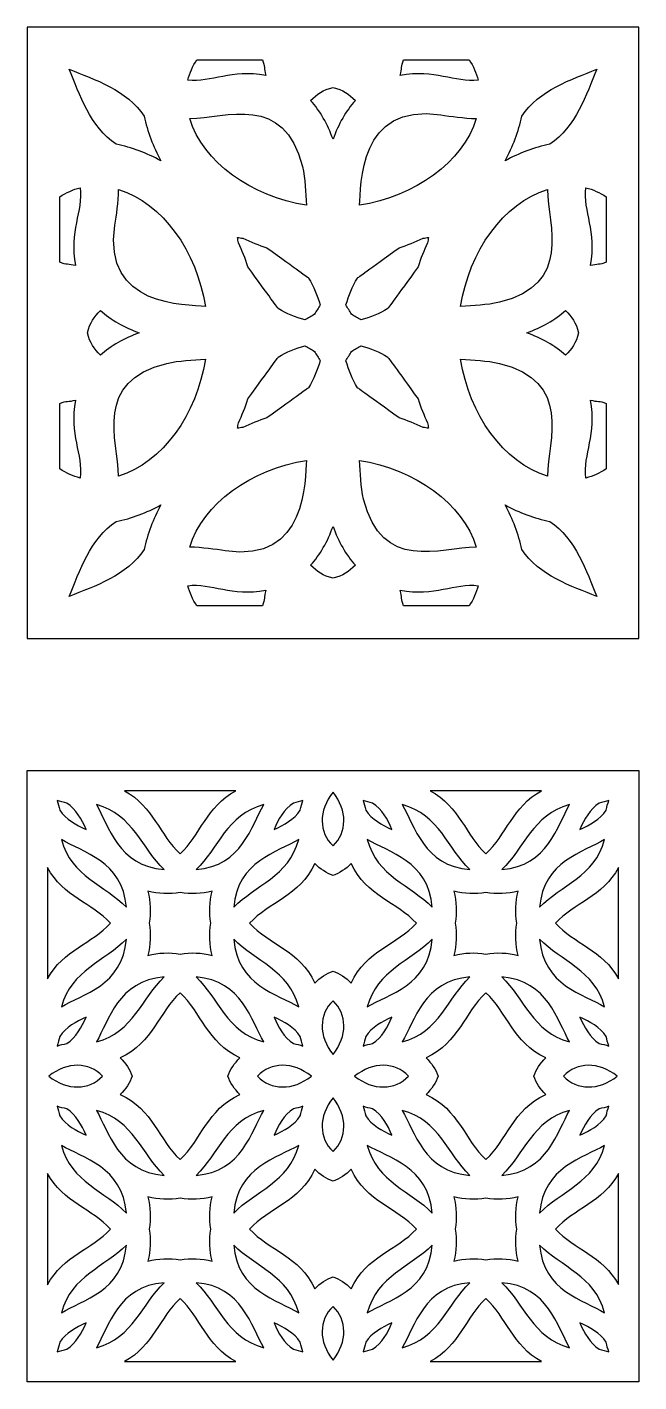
# Model space of a CAD drawing. Header units: millimetres. Extents: x -515 to 516, y -332 to 332.
# Drawn here: x -515 to -215, y -332 to 332 of the extents above; entities that cross this region are included whole.
import ezdxf

# ---------------------------------------------------------------- set-up
doc = ezdxf.new("R2010")
doc.units = ezdxf.units.MM
doc.header["$MEASUREMENT"] = 0
doc.layers.add('layer 1', color=7, linetype='Continuous')

msp = doc.modelspace()

# ---------------------------------------------------------------- linework, layer by layer
at = {"layer": 'layer 1'}
for points, knots in [([(-215.4065, 32.3515), (-231.217, 32.3515), (-503.591, 32.3515), (-515.4062, 32.3515), (-515.4062, 32.3515), (-515.4062, 45.4762), (-515.4062, 319.1738), (-515.4062, 332.3513), (-515.4062, 332.3513), (-515.4062, 332.3513), (-215.4065, 332.3513), (-215.4065, 332.3513), (-215.4065, 332.3513), (-215.4065, 329.8552), (-215.4065, 35.0802), (-215.4065, 32.3515)], [0, 0, 0, 0, 0.2, 0.2, 0.2, 0.2, 0.4, 0.4, 0.4, 0.4, 0.6, 0.6, 0.6, 0.6, 1, 1, 1, 1]), ([(-398.3865, 308.6513), (-399.3664, 312.1447), (-398.5974, 312.9833), (-400.0264, 316.3516), (-400.0264, 316.3516), (-400.0264, 316.3516), (-432.1459, 316.3516), (-432.1459, 316.3516), (-432.1459, 316.3516), (-434.1864, 313.2117), (-435.7462, 309.7309), (-436.6262, 306.3914), (-436.6262, 306.3914), (-424.7464, 304.9315), (-415.4061, 311.8115), (-398.3865, 308.6513)], [0, 0, 0, 0, 0.2, 0.2, 0.2, 0.2, 0.4, 0.4, 0.4, 0.4, 0.6, 0.6, 0.6, 0.6, 1, 1, 1, 1]), ([(-332.4262, 308.6513), (-315.4263, 311.8115), (-306.0263, 304.9315), (-294.1865, 306.3914), (-294.1865, 306.3914), (-295.0665, 309.7309), (-296.6263, 313.2117), (-298.6661, 316.3516), (-298.6661, 316.3516), (-298.6661, 316.3516), (-330.7863, 316.3516), (-330.7863, 316.3516), (-330.7863, 316.3516), (-332.2153, 312.9833), (-331.4463, 312.1433), (-332.4262, 308.6513)], [0, 0, 0, 0, 0.2, 0.2, 0.2, 0.2, 0.4, 0.4, 0.4, 0.4, 0.6, 0.6, 0.6, 0.6, 1, 1, 1, 1]), ([(-449.8263, 266.7712), (-453.6262, 273.711), (-456.4463, 281.1113), (-457.9463, 288.6514), (-457.9463, 288.6514), (-466.3261, 301.3916), (-482.5462, 306.7513), (-494.7264, 311.6717), (-494.7264, 311.6717), (-489.8063, 299.4909), (-484.4463, 283.2713), (-471.7063, 274.8912), (-471.7063, 274.8912), (-464.1462, 273.3912), (-456.7662, 270.5718), (-449.8263, 266.7712)], [0, 0, 0, 0, 0.2, 0.2, 0.2, 0.2, 0.4, 0.4, 0.4, 0.4, 0.6, 0.6, 0.6, 0.6, 1, 1, 1, 1]), ([(-259.1064, 274.8912), (-246.3668, 283.2713), (-241.0065, 299.4909), (-236.0868, 311.6717), (-236.0868, 311.6717), (-248.2668, 306.7513), (-264.4864, 301.3916), (-272.8665, 288.6514), (-272.8665, 288.6514), (-274.3665, 281.1113), (-277.1866, 273.711), (-280.9866, 266.7712), (-280.9866, 266.7712), (-274.0467, 270.5718), (-266.6662, 273.3912), (-259.1064, 274.8912)], [0, 0, 0, 0, 0.2, 0.2, 0.2, 0.2, 0.4, 0.4, 0.4, 0.4, 0.6, 0.6, 0.6, 0.6, 1, 1, 1, 1]), ([(-378.3262, 244.9515), (-379.0059, 251.2313), (-378.8864, 257.7711), (-380.3864, 263.9314), (-380.3864, 263.9314), (-389.1861, 299.9717), (-418.0462, 287.8318), (-435.6864, 287.512), (-435.6864, 287.512), (-429.1262, 266.0317), (-405.4459, 249.0916), (-378.3262, 244.9515)], [0, 0, 0, 0, 0.25, 0.25, 0.25, 0.25, 0.5, 0.5, 0.5, 0.5, 1, 1, 1, 1]), ([(-354.4462, 296.3911), (-357.5861, 299.3714), (-360.4062, 301.5912), (-365.406, 302.751), (-365.406, 302.751), (-370.4262, 301.5912), (-373.2266, 299.3714), (-376.3665, 296.3911), (-376.3665, 296.3911), (-371.8264, 291.3316), (-368.0061, 284.6715), (-365.406, 277.3514), (-365.406, 277.3514), (-362.7863, 284.6715), (-358.9863, 291.3316), (-354.4462, 296.3911)], [0, 0, 0, 0, 0.2, 0.2, 0.2, 0.2, 0.4, 0.4, 0.4, 0.4, 0.6, 0.6, 0.6, 0.6, 1, 1, 1, 1]), ([(-295.1263, 287.512), (-301.3864, 287.6111), (-307.6662, 288.5312), (-312.6062, 289.2917), (-312.6062, 289.2917), (-353.0861, 295.5118), (-351.4659, 254.2116), (-352.4865, 244.9515), (-352.4865, 244.9515), (-325.3669, 249.0916), (-301.6858, 266.0317), (-295.1263, 287.512)], [0, 0, 0, 0, 0.25, 0.25, 0.25, 0.25, 0.5, 0.5, 0.5, 0.5, 1, 1, 1, 1]), ([(-491.7063, 215.3316), (-494.8661, 232.3118), (-487.9861, 241.7314), (-489.4462, 253.5713), (-489.4462, 253.5713), (-492.7662, 252.6912), (-496.2461, 251.1315), (-499.4062, 249.0916), (-499.4062, 249.0916), (-499.4062, 249.0916), (-499.4062, 216.9714), (-499.4062, 216.9714), (-499.4062, 216.9714), (-496.0177, 215.534), (-495.1184, 216.3065), (-491.7063, 215.3316)], [0, 0, 0, 0, 0.2, 0.2, 0.2, 0.2, 0.4, 0.4, 0.4, 0.4, 0.6, 0.6, 0.6, 0.6, 1, 1, 1, 1]), ([(-428.0064, 195.2712), (-432.1459, 222.3916), (-449.0861, 246.0712), (-470.5463, 252.6315), (-470.5463, 252.6315), (-470.6662, 246.3714), (-471.5863, 240.0916), (-472.3463, 235.1515), (-472.3463, 235.1515), (-478.5462, 194.6716), (-437.2666, 196.2918), (-428.0064, 195.2712)], [0, 0, 0, 0, 0.25, 0.25, 0.25, 0.25, 0.5, 0.5, 0.5, 0.5, 1, 1, 1, 1]), ([(-283.8263, 197.3314), (-247.7867, 206.1312), (-259.9267, 234.9912), (-260.2662, 252.6315), (-260.2662, 252.6315), (-281.7267, 246.0712), (-298.6661, 222.3916), (-302.8063, 195.2712), (-302.8063, 195.2712), (-296.5265, 195.9516), (-289.9866, 195.8314), (-283.8263, 197.3314)], [0, 0, 0, 0, 0.25, 0.25, 0.25, 0.25, 0.5, 0.5, 0.5, 0.5, 1, 1, 1, 1]), ([(-231.4061, 216.9714), (-231.4061, 216.9714), (-231.4061, 249.0916), (-231.4061, 249.0916), (-231.4061, 249.0916), (-234.5664, 251.1315), (-238.0261, 252.6912), (-241.3663, 253.5713), (-241.3663, 253.5713), (-242.8263, 241.6914), (-235.9462, 232.3511), (-239.1065, 215.3316), (-239.1065, 215.3316), (-235.6967, 216.3058), (-234.7934, 215.5347), (-231.4061, 216.9714)], [0, 0, 0, 0, 0.2, 0.2, 0.2, 0.2, 0.4, 0.4, 0.4, 0.4, 0.6, 0.6, 0.6, 0.6, 1, 1, 1, 1]), ([(-374.5066, 191.4713), (-373.526, 192.9713), (-372.6059, 194.4917), (-371.7659, 196.0318), (-371.7659, 196.0318), (-373.0466, 200.6914), (-374.7863, 205.0916), (-377.3463, 209.2514), (-377.3463, 209.2514), (-377.3463, 209.2514), (-383.3063, 213.6516), (-397.8467, 224.0715), (-397.8467, 224.0715), (-401.8463, 225.3916), (-405.7664, 226.9514), (-409.5663, 228.7712), (-409.5663, 228.7712), (-410.426, 228.8914), (-411.306, 229.0116), (-412.1861, 229.1515), (-412.1861, 229.1515), (-412.0666, 228.251), (-411.9464, 227.3717), (-411.8262, 226.5113), (-411.8262, 226.5113), (-409.9859, 222.7114), (-408.4459, 218.7913), (-407.1265, 214.7917), (-407.1265, 214.7917), (-396.7263, 200.2914), (-392.3064, 194.3117), (-392.3064, 194.3117), (-392.3064, 194.3117), (-388.1465, 191.7314), (-383.7463, 189.9917), (-379.0664, 188.7117), (-379.0664, 188.7117), (-377.5467, 189.5713), (-376.0066, 190.4711), (-374.5066, 191.4713)], [0, 0, 0, 0, 0.09090909, 0.09090909, 0.09090909, 0.09090909, 0.18181818, 0.18181818, 0.18181818, 0.18181818, 0.27272727, 0.27272727, 0.27272727, 0.27272727, 0.36363636, 0.36363636, 0.36363636, 0.36363636, 0.45454545, 0.45454545, 0.45454545, 0.45454545, 0.54545455, 0.54545455, 0.54545455, 0.54545455, 0.63636364, 0.63636364, 0.63636364, 0.63636364, 0.72727273, 0.72727273, 0.72727273, 0.72727273, 0.81818182, 0.81818182, 0.81818182, 0.81818182, 1, 1, 1, 1]), ([(-318.626, 229.1515), (-319.506, 229.0313), (-320.386, 228.8914), (-321.2464, 228.7712), (-321.2464, 228.7712), (-325.0463, 226.9514), (-328.9665, 225.3916), (-332.966, 224.0715), (-332.966, 224.0715), (-347.486, 213.6516), (-353.4467, 209.2514), (-353.4467, 209.2514), (-353.4467, 209.2514), (-356.0264, 205.0916), (-357.7464, 200.6914), (-359.0461, 196.0318), (-359.0461, 196.0318), (-358.1864, 194.4917), (-357.286, 192.9713), (-356.2865, 191.4713), (-356.2865, 191.4713), (-354.7864, 190.4711), (-353.2661, 189.5713), (-351.7464, 188.7117), (-351.7464, 188.7117), (-347.0664, 190.0121), (-342.6662, 191.7314), (-338.5064, 194.3117), (-338.5064, 194.3117), (-338.5064, 194.3117), (-334.1265, 200.2317), (-323.6862, 214.7917), (-323.6862, 214.7917), (-322.3661, 218.7913), (-320.8261, 222.7114), (-318.9866, 226.5113), (-318.9866, 226.5113), (-318.8664, 227.3914), (-318.7462, 228.251), (-318.626, 229.1515)], [0, 0, 0, 0, 0.09090909, 0.09090909, 0.09090909, 0.09090909, 0.18181818, 0.18181818, 0.18181818, 0.18181818, 0.27272727, 0.27272727, 0.27272727, 0.27272727, 0.36363636, 0.36363636, 0.36363636, 0.36363636, 0.45454545, 0.45454545, 0.45454545, 0.45454545, 0.54545455, 0.54545455, 0.54545455, 0.54545455, 0.63636364, 0.63636364, 0.63636364, 0.63636364, 0.72727273, 0.72727273, 0.72727273, 0.72727273, 0.81818182, 0.81818182, 0.81818182, 0.81818182, 1, 1, 1, 1]), ([(-460.3865, 182.351), (-467.7263, 184.9715), (-474.3864, 188.7714), (-479.4463, 193.3115), (-479.4463, 193.3115), (-482.4462, 190.1716), (-484.6461, 187.3515), (-485.8062, 182.351), (-485.8062, 182.351), (-484.6461, 177.3519), (-482.4462, 174.5312), (-479.4463, 171.3913), (-479.4463, 171.3913), (-474.3864, 175.9314), (-467.7263, 179.7517), (-460.3865, 182.351)], [0, 0, 0, 0, 0.2, 0.2, 0.2, 0.2, 0.4, 0.4, 0.4, 0.4, 0.6, 0.6, 0.6, 0.6, 1, 1, 1, 1]), ([(-251.3666, 171.3913), (-248.3863, 174.5312), (-246.1665, 177.3316), (-245.0067, 182.351), (-245.0067, 182.351), (-246.1665, 187.3712), (-248.406, 190.1913), (-251.3666, 193.3115), (-251.3666, 193.3115), (-256.4262, 188.7714), (-263.0863, 184.9715), (-270.4064, 182.351), (-270.4064, 182.351), (-263.0863, 179.7517), (-256.4262, 175.9314), (-251.3666, 171.3913)], [0, 0, 0, 0, 0.2, 0.2, 0.2, 0.2, 0.4, 0.4, 0.4, 0.4, 0.6, 0.6, 0.6, 0.6, 1, 1, 1, 1]), ([(-371.7659, 168.6914), (-372.6059, 170.2118), (-373.526, 171.7512), (-374.5066, 173.2512), (-374.5066, 173.2512), (-376.0066, 174.2317), (-377.5467, 175.1518), (-379.0664, 175.9918), (-379.0664, 175.9918), (-383.7463, 174.7118), (-388.1465, 172.9714), (-392.3064, 170.4114), (-392.3064, 170.4114), (-392.3064, 170.4114), (-396.7059, 164.4311), (-407.1265, 149.9118), (-407.1265, 149.9118), (-408.4459, 145.9115), (-409.9859, 141.9914), (-411.8262, 138.1914), (-411.8262, 138.1914), (-411.9464, 137.3311), (-412.0666, 136.4517), (-412.1861, 135.5717), (-412.1861, 135.5717), (-411.306, 135.6919), (-410.426, 135.8114), (-409.5663, 135.9316), (-409.5663, 135.9316), (-405.7664, 137.7718), (-401.8463, 139.3119), (-397.8467, 140.6319), (-397.8467, 140.6319), (-383.2466, 151.1116), (-377.3463, 155.4514), (-377.3463, 155.4514), (-377.3463, 155.4514), (-374.7863, 159.6112), (-373.0466, 164.0114), (-371.7659, 168.6914)], [0, 0, 0, 0, 0.09090909, 0.09090909, 0.09090909, 0.09090909, 0.18181818, 0.18181818, 0.18181818, 0.18181818, 0.27272727, 0.27272727, 0.27272727, 0.27272727, 0.36363636, 0.36363636, 0.36363636, 0.36363636, 0.45454545, 0.45454545, 0.45454545, 0.45454545, 0.54545455, 0.54545455, 0.54545455, 0.54545455, 0.63636364, 0.63636364, 0.63636364, 0.63636364, 0.72727273, 0.72727273, 0.72727273, 0.72727273, 0.81818182, 0.81818182, 0.81818182, 0.81818182, 1, 1, 1, 1]), ([(-318.626, 135.5717), (-318.7462, 136.4517), (-318.8664, 137.3311), (-318.9866, 138.1914), (-318.9866, 138.1914), (-320.8261, 141.9914), (-322.3661, 145.9115), (-323.6862, 149.9118), (-323.6862, 149.9118), (-333.9663, 164.2715), (-338.5064, 170.4114), (-338.5064, 170.4114), (-338.5064, 170.4114), (-342.6662, 172.9714), (-347.0664, 174.7118), (-351.7464, 175.9918), (-351.7464, 175.9918), (-353.2661, 175.1518), (-354.7864, 174.2317), (-356.2865, 173.2512), (-356.2865, 173.2512), (-357.286, 171.7512), (-358.1864, 170.2118), (-359.0461, 168.6914), (-359.0461, 168.6914), (-357.7464, 164.0114), (-356.0264, 159.6112), (-353.4467, 155.4514), (-353.4467, 155.4514), (-353.4467, 155.4514), (-347.3862, 150.9717), (-332.966, 140.6319), (-332.966, 140.6319), (-328.9665, 139.3119), (-325.0463, 137.7718), (-321.2464, 135.9316), (-321.2464, 135.9316), (-320.386, 135.8114), (-319.506, 135.6919), (-318.626, 135.5717)], [0, 0, 0, 0, 0.09090909, 0.09090909, 0.09090909, 0.09090909, 0.18181818, 0.18181818, 0.18181818, 0.18181818, 0.27272727, 0.27272727, 0.27272727, 0.27272727, 0.36363636, 0.36363636, 0.36363636, 0.36363636, 0.45454545, 0.45454545, 0.45454545, 0.45454545, 0.54545455, 0.54545455, 0.54545455, 0.54545455, 0.63636364, 0.63636364, 0.63636364, 0.63636364, 0.72727273, 0.72727273, 0.72727273, 0.72727273, 0.81818182, 0.81818182, 0.81818182, 0.81818182, 1, 1, 1, 1]), ([(-470.5463, 112.0713), (-449.0861, 118.6316), (-432.1459, 142.3119), (-428.0064, 169.4316), (-428.0064, 169.4316), (-434.2862, 168.7511), (-440.8057, 168.8713), (-446.9664, 167.3713), (-446.9664, 167.3713), (-483.0261, 158.592), (-470.8862, 129.7115), (-470.5463, 112.0713)], [0, 0, 0, 0, 0.25, 0.25, 0.25, 0.25, 0.5, 0.5, 0.5, 0.5, 1, 1, 1, 1]), ([(-260.2662, 112.0713), (-259.9267, 129.772), (-247.8064, 158.592), (-283.8263, 167.3713), (-283.8263, 167.3713), (-289.9866, 168.8713), (-296.5265, 168.7511), (-302.8063, 169.4316), (-302.8063, 169.4316), (-298.6661, 142.3119), (-281.7267, 118.6316), (-260.2662, 112.0713)], [0, 0, 0, 0, 0.25, 0.25, 0.25, 0.25, 0.5, 0.5, 0.5, 0.5, 1, 1, 1, 1]), ([(-489.4462, 111.1315), (-487.9861, 123.0114), (-494.8661, 132.3517), (-491.7063, 149.3719), (-491.7063, 149.3719), (-495.1162, 148.397), (-496.0193, 149.1688), (-499.4062, 147.732), (-499.4062, 147.732), (-499.4062, 147.732), (-499.4062, 115.6112), (-499.4062, 115.6112), (-499.4062, 115.6112), (-496.2461, 113.5713), (-492.7662, 112.0116), (-489.4462, 111.1315)], [0, 0, 0, 0, 0.2, 0.2, 0.2, 0.2, 0.4, 0.4, 0.4, 0.4, 0.6, 0.6, 0.6, 0.6, 1, 1, 1, 1]), ([(-231.4061, 115.6112), (-231.4061, 115.6112), (-231.4061, 147.732), (-231.4061, 147.732), (-231.4061, 147.732), (-234.7948, 149.1688), (-235.6939, 148.397), (-239.1065, 149.3719), (-239.1065, 149.3719), (-235.9462, 132.3917), (-242.8263, 122.9517), (-241.3663, 111.1315), (-241.3663, 111.1315), (-238.0261, 112.0116), (-234.5664, 113.5713), (-231.4061, 115.6112)], [0, 0, 0, 0, 0.2, 0.2, 0.2, 0.2, 0.4, 0.4, 0.4, 0.4, 0.6, 0.6, 0.6, 0.6, 1, 1, 1, 1]), ([(-418.2058, 75.4118), (-377.5867, 69.1917), (-379.2864, 110.9319), (-378.3262, 119.7513), (-378.3262, 119.7513), (-405.4459, 115.6112), (-429.1262, 98.6717), (-435.6864, 77.2112), (-435.6864, 77.2112), (-429.4263, 77.0917), (-423.1465, 76.1716), (-418.2058, 75.4118)], [0, 0, 0, 0, 0.25, 0.25, 0.25, 0.25, 0.5, 0.5, 0.5, 0.5, 1, 1, 1, 1]), ([(-295.1263, 77.2112), (-301.6858, 98.6717), (-325.3669, 115.6112), (-352.4865, 119.7513), (-352.4865, 119.7513), (-351.8061, 113.4715), (-351.9263, 106.952), (-350.4263, 100.791), (-350.4263, 100.791), (-341.6266, 64.7317), (-312.7665, 76.8717), (-295.1263, 77.2112)], [0, 0, 0, 0, 0.25, 0.25, 0.25, 0.25, 0.5, 0.5, 0.5, 0.5, 1, 1, 1, 1]), ([(-457.9463, 76.0514), (-456.4463, 83.6112), (-453.6262, 90.9918), (-449.8263, 97.9316), (-449.8263, 97.9316), (-456.7662, 94.1316), (-464.1462, 91.3116), (-471.7063, 89.8116), (-471.7063, 89.8116), (-484.4463, 81.4315), (-489.8063, 65.2118), (-494.7264, 53.0318), (-494.7264, 53.0318), (-482.5462, 57.9515), (-466.3261, 63.3119), (-457.9463, 76.0514)], [0, 0, 0, 0, 0.2, 0.2, 0.2, 0.2, 0.4, 0.4, 0.4, 0.4, 0.6, 0.6, 0.6, 0.6, 1, 1, 1, 1]), ([(-236.0868, 53.0318), (-241.0065, 65.2118), (-246.3668, 81.4315), (-259.1064, 89.832), (-259.1064, 89.832), (-266.6662, 91.3116), (-274.0467, 94.1316), (-280.9866, 97.9316), (-280.9866, 97.9316), (-277.1866, 90.9918), (-274.3665, 83.6112), (-272.8665, 76.0514), (-272.8665, 76.0514), (-264.4864, 63.3119), (-248.2668, 57.9515), (-236.0868, 53.0318)], [0, 0, 0, 0, 0.2, 0.2, 0.2, 0.2, 0.4, 0.4, 0.4, 0.4, 0.6, 0.6, 0.6, 0.6, 1, 1, 1, 1]), ([(-365.406, 61.9517), (-360.4062, 63.1115), (-357.5861, 65.332), (-354.4462, 68.3117), (-354.4462, 68.3117), (-358.9863, 73.3712), (-362.7863, 80.0313), (-365.406, 87.3718), (-365.406, 87.3718), (-368.0061, 80.0313), (-371.8264, 73.3712), (-376.3665, 68.3117), (-376.3665, 68.3117), (-373.2062, 65.3116), (-370.3868, 63.1115), (-365.406, 61.9517)], [0, 0, 0, 0, 0.2, 0.2, 0.2, 0.2, 0.4, 0.4, 0.4, 0.4, 0.6, 0.6, 0.6, 0.6, 1, 1, 1, 1]), ([(-398.3865, 56.0515), (-415.3864, 52.8919), (-424.7667, 59.7713), (-436.6262, 58.3114), (-436.6262, 58.3114), (-435.7462, 54.9915), (-434.1864, 51.5114), (-432.1459, 48.3518), (-432.1459, 48.3518), (-432.1459, 48.3518), (-400.0264, 48.3518), (-400.0264, 48.3518), (-400.0264, 48.3518), (-398.5883, 51.7399), (-399.3615, 52.6396), (-398.3865, 56.0515)], [0, 0, 0, 0, 0.2, 0.2, 0.2, 0.2, 0.4, 0.4, 0.4, 0.4, 0.6, 0.6, 0.6, 0.6, 1, 1, 1, 1]), ([(-294.1865, 58.3114), (-305.9061, 59.7713), (-315.5064, 52.9116), (-332.4262, 56.0515), (-332.4262, 56.0515), (-331.452, 52.6417), (-332.2238, 51.7385), (-330.7863, 48.3518), (-330.7863, 48.3518), (-330.7863, 48.3518), (-298.6661, 48.3518), (-298.6661, 48.3518), (-298.6661, 48.3518), (-296.6263, 51.5114), (-295.0665, 54.9915), (-294.1865, 58.3114)], [0, 0, 0, 0, 0.2, 0.2, 0.2, 0.2, 0.4, 0.4, 0.4, 0.4, 0.6, 0.6, 0.6, 0.6, 1, 1, 1, 1]), ([(-515.4084, -32.3183), (-515.4084, -33.535), (-515.4084, -324.7812), (-515.4084, -332.3167), (-515.4084, -332.3167), (-500.0028, -332.3167), (-228.269, -332.3167), (-215.4086, -332.3167), (-215.4086, -332.3167), (-215.4086, -319.9553), (-215.4086, -45.1134), (-215.4086, -32.3183), (-215.4086, -32.3183), (-230.5668, -32.3183), (-502.2357, -32.3183), (-515.4084, -32.3183)], [0, 0, 0, 0, 0.2, 0.2, 0.2, 0.2, 0.4, 0.4, 0.4, 0.4, 0.6, 0.6, 0.6, 0.6, 1, 1, 1, 1]), ([(-413.1111, -42.3158), (-427.4722, -50.1054), (-430.4701, -64.2128), (-440.4079, -73.1981), (-440.4079, -73.1981), (-440.4079, -73.1981), (-440.4079, -73.1981), (-440.4079, -73.1981), (-440.4079, -73.1981), (-450.3464, -64.2128), (-453.3439, -50.1054), (-467.703, -42.3158), (-467.703, -42.3158), (-467.703, -42.3158), (-413.1111, -42.3158), (-413.1111, -42.3158)], [0, 0, 0, 0, 0.2, 0.2, 0.2, 0.2, 0.4, 0.4, 0.4, 0.4, 0.6, 0.6, 0.6, 0.6, 1, 1, 1, 1]), ([(-365.4074, -42.9126), (-358.2286, -52.0103), (-358.4036, -62.8372), (-365.4074, -69.3033), (-365.4074, -69.3033), (-372.4063, -62.8407), (-372.5947, -52.0173), (-365.4074, -42.9126)], [0, 0, 0, 0, 0.33333333, 0.33333333, 0.33333333, 0.33333333, 1, 1, 1, 1]), ([(-263.1116, -42.3158), (-277.472, -50.1054), (-280.4699, -64.2128), (-290.4077, -73.1981), (-290.4077, -73.1981), (-290.4077, -73.1981), (-290.4077, -73.1981), (-290.4077, -73.1981), (-290.4077, -73.1981), (-300.3461, -64.2128), (-303.344, -50.1054), (-317.703, -42.3158), (-317.703, -42.3158), (-317.703, -42.3158), (-263.1116, -42.3158), (-263.1116, -42.3158)], [0, 0, 0, 0, 0.2, 0.2, 0.2, 0.2, 0.4, 0.4, 0.4, 0.4, 0.6, 0.6, 0.6, 0.6, 1, 1, 1, 1]), ([(-495.9644, -48.3376), (-491.3636, -51.3686), (-488.6008, -56.3494), (-486.482, -61.2423), (-486.482, -61.2423), (-491.3754, -59.1224), (-496.3587, -56.3599), (-499.3859, -51.7601), (-499.3859, -51.7601), (-499.6972, -50.1863), (-500.1187, -48.6237), (-500.6382, -47.0857), (-500.6382, -47.0857), (-499.1, -47.608), (-497.5385, -48.0276), (-495.9644, -48.3376)], [0, 0, 0, 0, 0.2, 0.2, 0.2, 0.2, 0.4, 0.4, 0.4, 0.4, 0.6, 0.6, 0.6, 0.6, 1, 1, 1, 1]), ([(-481.4427, -49.1031), (-463.2533, -54.0031), (-459.0443, -70.6789), (-448.2629, -80.9913), (-448.2629, -80.9913), (-470.9408, -79.227), (-475.3005, -59.341), (-481.4427, -49.1031)], [0, 0, 0, 0, 0.33333333, 0.33333333, 0.33333333, 0.33333333, 1, 1, 1, 1]), ([(-432.5543, -80.9913), (-421.7723, -70.6789), (-417.5633, -54.0031), (-399.3727, -49.1031), (-399.3727, -49.1031), (-405.5147, -59.341), (-409.8756, -79.227), (-432.5543, -80.9913)], [0, 0, 0, 0, 0.33333333, 0.33333333, 0.33333333, 0.33333333, 1, 1, 1, 1]), ([(-381.4302, -51.7636), (-384.4584, -56.3599), (-389.4399, -59.1224), (-394.3343, -61.2423), (-394.3343, -61.2423), (-392.215, -56.3494), (-389.4518, -51.3686), (-384.852, -48.3376), (-384.852, -48.3376), (-383.2768, -48.0276), (-381.7156, -47.608), (-380.1784, -47.0857), (-380.1784, -47.0857), (-380.6971, -48.6237), (-381.1182, -50.1863), (-381.4302, -51.7636)], [0, 0, 0, 0, 0.2, 0.2, 0.2, 0.2, 0.4, 0.4, 0.4, 0.4, 0.6, 0.6, 0.6, 0.6, 1, 1, 1, 1]), ([(-349.386, -51.7601), (-349.6974, -50.1863), (-350.1184, -48.6237), (-350.6386, -47.0857), (-350.6386, -47.0857), (-349.0999, -47.608), (-347.5387, -48.0276), (-345.9642, -48.3376), (-345.9642, -48.3376), (-341.3637, -51.3686), (-338.6005, -56.3494), (-336.482, -61.2423), (-336.482, -61.2423), (-341.3756, -59.1224), (-346.3586, -56.3599), (-349.386, -51.7601)], [0, 0, 0, 0, 0.2, 0.2, 0.2, 0.2, 0.4, 0.4, 0.4, 0.4, 0.6, 0.6, 0.6, 0.6, 1, 1, 1, 1]), ([(-331.4428, -49.1031), (-313.2536, -54.0031), (-309.0446, -70.6789), (-298.2627, -80.9913), (-298.2627, -80.9913), (-320.9406, -79.227), (-325.3008, -59.341), (-331.4428, -49.1031)], [0, 0, 0, 0, 0.33333333, 0.33333333, 0.33333333, 0.33333333, 1, 1, 1, 1]), ([(-282.554, -80.9913), (-271.7721, -70.6789), (-267.5638, -54.0031), (-249.3732, -49.1031), (-249.3732, -49.1031), (-255.5152, -59.341), (-259.8754, -79.227), (-282.554, -80.9913)], [0, 0, 0, 0, 0.33333333, 0.33333333, 0.33333333, 0.33333333, 1, 1, 1, 1]), ([(-244.334, -61.2423), (-242.2148, -56.3494), (-239.4523, -51.3686), (-234.8518, -48.3376), (-234.8518, -48.3376), (-233.2773, -48.0276), (-231.7154, -47.608), (-230.1788, -47.0857), (-230.1788, -47.0857), (-230.6976, -48.6237), (-231.1186, -50.1863), (-231.4307, -51.7636), (-231.4307, -51.7636), (-234.4581, -56.3599), (-239.4397, -59.1224), (-244.334, -61.2423)], [0, 0, 0, 0, 0.2, 0.2, 0.2, 0.2, 0.4, 0.4, 0.4, 0.4, 0.6, 0.6, 0.6, 0.6, 1, 1, 1, 1]), ([(-466.7324, -99.4623), (-477.0471, -88.6818), (-493.7203, -84.4728), (-498.622, -66.2801), (-498.622, -66.2801), (-488.3842, -72.4256), (-468.4963, -76.7823), (-466.7324, -99.4623)], [0, 0, 0, 0, 0.33333333, 0.33333333, 0.33333333, 0.33333333, 1, 1, 1, 1]), ([(-382.1943, -66.2801), (-387.0957, -84.4728), (-403.7687, -88.6818), (-414.0825, -99.4623), (-414.0825, -99.4623), (-412.3189, -76.7858), (-392.4322, -72.4256), (-382.1943, -66.2801)], [0, 0, 0, 0, 0.33333333, 0.33333333, 0.33333333, 0.33333333, 1, 1, 1, 1]), ([(-348.6219, -66.2801), (-338.3841, -72.4256), (-318.4966, -76.7823), (-316.733, -99.4623), (-316.733, -99.4623), (-327.0468, -88.6818), (-343.7205, -84.4728), (-348.6219, -66.2801)], [0, 0, 0, 0, 0.33333333, 0.33333333, 0.33333333, 0.33333333, 1, 1, 1, 1]), ([(-264.083, -99.4623), (-262.3194, -76.7858), (-242.432, -72.4256), (-232.1948, -66.2801), (-232.1948, -66.2801), (-237.0962, -84.4728), (-253.7692, -88.6818), (-264.083, -99.4623)], [0, 0, 0, 0, 0.33333333, 0.33333333, 0.33333333, 0.33333333, 1, 1, 1, 1]), ([(-365.4074, -83.8943), (-362.1333, -82.6733), (-359.0594, -80.7122), (-356.4594, -77.9463), (-356.4594, -77.9463), (-348.9502, -94.1244), (-333.9332, -96.915), (-324.5269, -107.3152), (-324.5269, -107.3152), (-333.9332, -117.7183), (-348.9502, -120.5089), (-356.4594, -136.6877), (-356.4594, -136.6877), (-359.0594, -133.9218), (-362.1333, -131.9565), (-365.4074, -130.7397), (-365.4074, -130.7397), (-368.6823, -131.96), (-371.7568, -133.9218), (-374.3569, -136.6877), (-374.3569, -136.6877), (-381.866, -120.5089), (-396.8837, -117.7183), (-406.2893, -107.3188), (-406.2893, -107.3188), (-396.883, -96.915), (-381.8653, -94.128), (-374.3569, -77.9463), (-374.3569, -77.9463), (-371.7575, -80.7122), (-368.6823, -82.6733), (-365.4074, -83.8943)], [0, 0, 0, 0, 0.11111111, 0.11111111, 0.11111111, 0.11111111, 0.22222222, 0.22222222, 0.22222222, 0.22222222, 0.33333333, 0.33333333, 0.33333333, 0.33333333, 0.44444444, 0.44444444, 0.44444444, 0.44444444, 0.55555556, 0.55555556, 0.55555556, 0.55555556, 0.66666667, 0.66666667, 0.66666667, 0.66666667, 0.77777778, 0.77777778, 0.77777778, 0.77777778, 1, 1, 1, 1]), ([(-505.4083, -80.0213), (-497.6201, -94.3789), (-483.5144, -97.3775), (-474.527, -107.3152), (-474.527, -107.3152), (-483.5144, -117.2565), (-497.6201, -120.2516), (-505.4083, -134.6134), (-505.4083, -134.6134), (-505.4083, -134.6134), (-505.4083, -80.0213), (-505.4083, -80.0213)], [0, 0, 0, 0, 0.25, 0.25, 0.25, 0.25, 0.5, 0.5, 0.5, 0.5, 1, 1, 1, 1]), ([(-225.4089, -134.6092), (-233.1978, -120.2516), (-247.3031, -117.2565), (-256.2891, -107.3188), (-256.2891, -107.3188), (-247.3024, -97.3775), (-233.1971, -94.3824), (-225.4089, -80.0241), (-225.4089, -80.0241), (-225.4089, -80.0241), (-225.4089, -134.6092), (-225.4089, -134.6092)], [0, 0, 0, 0, 0.25, 0.25, 0.25, 0.25, 0.5, 0.5, 0.5, 0.5, 1, 1, 1, 1]), ([(-424.6704, -91.5813), (-425.9371, -96.7463), (-426.2077, -102.1362), (-425.2876, -107.3152), (-425.2876, -107.3152), (-426.2077, -112.4978), (-425.9392, -117.8877), (-424.6704, -123.0527), (-424.6704, -123.0527), (-429.8368, -121.7861), (-435.2253, -121.5182), (-440.4079, -122.4391), (-440.4079, -122.4391), (-440.4079, -122.4391), (-440.4079, -122.4355), (-440.4079, -122.4355), (-440.4079, -122.4355), (-445.5888, -121.5182), (-450.9795, -121.7861), (-456.1448, -123.0527), (-456.1448, -123.0527), (-454.8776, -117.8877), (-454.6078, -112.4978), (-455.5278, -107.3152), (-455.5278, -107.3152), (-455.5278, -107.3152), (-455.5287, -107.3152), (-455.5287, -107.3152), (-455.5287, -107.3152), (-454.6078, -102.1327), (-454.8776, -96.7463), (-456.1448, -91.5778), (-456.1448, -91.5778), (-450.9798, -92.848), (-445.5894, -93.1158), (-440.4079, -92.195), (-440.4079, -92.195), (-440.4079, -92.195), (-440.4079, -92.1985), (-440.4079, -92.1985), (-440.4079, -92.1985), (-435.2267, -93.1158), (-429.8368, -92.848), (-424.6704, -91.5813)], [0, 0, 0, 0, 0.08333333, 0.08333333, 0.08333333, 0.08333333, 0.16666667, 0.16666667, 0.16666667, 0.16666667, 0.25, 0.25, 0.25, 0.25, 0.33333333, 0.33333333, 0.33333333, 0.33333333, 0.41666667, 0.41666667, 0.41666667, 0.41666667, 0.5, 0.5, 0.5, 0.5, 0.58333333, 0.58333333, 0.58333333, 0.58333333, 0.66666667, 0.66666667, 0.66666667, 0.66666667, 0.75, 0.75, 0.75, 0.75, 0.83333333, 0.83333333, 0.83333333, 0.83333333, 1, 1, 1, 1]), ([(-274.6709, -91.5813), (-275.9368, -96.7463), (-276.2082, -102.1362), (-275.2881, -107.3152), (-275.2881, -107.3152), (-276.2082, -112.4978), (-275.939, -117.8877), (-274.6709, -123.0527), (-274.6709, -123.0527), (-279.8366, -121.7861), (-285.2258, -121.5182), (-290.4077, -122.4391), (-290.4077, -122.4391), (-290.4077, -122.4391), (-290.4077, -122.4355), (-290.4077, -122.4355), (-290.4077, -122.4355), (-295.5888, -121.5182), (-300.9801, -121.7861), (-306.1451, -123.0527), (-306.1451, -123.0527), (-304.8778, -117.8877), (-304.6078, -112.4978), (-305.5279, -107.3152), (-305.5279, -107.3152), (-305.5279, -107.3152), (-305.5293, -107.3152), (-305.5293, -107.3152), (-305.5293, -107.3152), (-304.6078, -102.1327), (-304.8778, -96.7463), (-306.1451, -91.5778), (-306.1451, -91.5778), (-300.9801, -92.848), (-295.5895, -93.1158), (-290.4084, -92.195), (-290.4084, -92.195), (-290.4084, -92.195), (-290.4084, -92.1985), (-290.4084, -92.1985), (-290.4084, -92.1985), (-285.2272, -93.1158), (-279.8366, -92.848), (-274.6709, -91.5813)], [0, 0, 0, 0, 0.08333333, 0.08333333, 0.08333333, 0.08333333, 0.16666667, 0.16666667, 0.16666667, 0.16666667, 0.25, 0.25, 0.25, 0.25, 0.33333333, 0.33333333, 0.33333333, 0.33333333, 0.41666667, 0.41666667, 0.41666667, 0.41666667, 0.5, 0.5, 0.5, 0.5, 0.58333333, 0.58333333, 0.58333333, 0.58333333, 0.66666667, 0.66666667, 0.66666667, 0.66666667, 0.75, 0.75, 0.75, 0.75, 0.83333333, 0.83333333, 0.83333333, 0.83333333, 1, 1, 1, 1]), ([(-466.7324, -115.1717), (-468.4963, -137.8482), (-488.3831, -142.2084), (-498.622, -148.3504), (-498.622, -148.3504), (-493.7203, -130.1612), (-477.0471, -125.9522), (-466.7324, -115.1717)], [0, 0, 0, 0, 0.33333333, 0.33333333, 0.33333333, 0.33333333, 1, 1, 1, 1]), ([(-414.0825, -115.1717), (-403.7694, -125.9522), (-387.0957, -130.1612), (-382.1943, -148.3504), (-382.1943, -148.3504), (-392.4322, -142.2084), (-412.3203, -137.8482), (-414.0825, -115.1717)], [0, 0, 0, 0, 0.33333333, 0.33333333, 0.33333333, 0.33333333, 1, 1, 1, 1]), ([(-348.6219, -148.3504), (-343.7205, -130.1612), (-327.0468, -125.9522), (-316.733, -115.1717), (-316.733, -115.1717), (-318.4966, -137.8482), (-338.3833, -142.2084), (-348.6219, -148.3504)], [0, 0, 0, 0, 0.33333333, 0.33333333, 0.33333333, 0.33333333, 1, 1, 1, 1]), ([(-264.083, -115.1717), (-253.7692, -125.9522), (-237.0962, -130.1612), (-232.1941, -148.3504), (-232.1941, -148.3504), (-242.432, -142.2084), (-262.3208, -137.8482), (-264.083, -115.1717)], [0, 0, 0, 0, 0.33333333, 0.33333333, 0.33333333, 0.33333333, 1, 1, 1, 1]), ([(-481.4427, -165.5302), (-475.3005, -155.2931), (-470.94, -135.4035), (-448.2618, -133.6427), (-448.2618, -133.6427), (-459.0432, -143.9544), (-463.2524, -160.6302), (-481.4427, -165.5302)], [0, 0, 0, 0, 0.33333333, 0.33333333, 0.33333333, 0.33333333, 1, 1, 1, 1]), ([(-399.3727, -165.5302), (-417.5633, -160.6302), (-421.7723, -143.9544), (-432.5529, -133.6427), (-432.5529, -133.6427), (-409.8756, -135.4035), (-405.5161, -155.2931), (-399.3727, -165.5302)], [0, 0, 0, 0, 0.33333333, 0.33333333, 0.33333333, 0.33333333, 1, 1, 1, 1]), ([(-331.4428, -165.5302), (-325.3008, -155.2931), (-320.9399, -135.4035), (-298.262, -133.6427), (-298.262, -133.6427), (-309.0432, -143.9544), (-313.2522, -160.6302), (-331.4428, -165.5302)], [0, 0, 0, 0, 0.33333333, 0.33333333, 0.33333333, 0.33333333, 1, 1, 1, 1]), ([(-282.5533, -133.6427), (-259.8754, -135.4035), (-255.5159, -155.2931), (-249.3732, -165.5302), (-249.3732, -165.5302), (-267.5638, -160.6302), (-271.7721, -143.9544), (-282.5533, -133.6427)], [0, 0, 0, 0, 0.33333333, 0.33333333, 0.33333333, 0.33333333, 1, 1, 1, 1]), ([(-469.7771, -191.2659), (-467.0133, -188.6658), (-465.0504, -185.5892), (-463.8315, -182.3157), (-463.8315, -182.3157), (-465.0492, -179.0423), (-467.0133, -175.9691), (-469.7771, -173.3691), (-469.7771, -173.3691), (-453.599, -165.8585), (-450.8085, -150.8408), (-440.4079, -141.4359), (-440.4079, -141.4359), (-430.0076, -150.8408), (-427.2178, -165.8585), (-411.0382, -173.3691), (-411.0382, -173.3691), (-413.8027, -175.9691), (-415.766, -179.0423), (-416.9848, -182.3157), (-416.9848, -182.3157), (-415.766, -185.5927), (-413.8035, -188.6658), (-411.0382, -191.2659), (-411.0382, -191.2659), (-427.2178, -198.7765), (-430.0076, -213.7941), (-440.4079, -223.1991), (-440.4079, -223.1991), (-440.4079, -223.1991), (-440.4079, -223.1991), (-440.4079, -223.1991), (-440.4079, -223.1991), (-450.809, -213.7941), (-453.5981, -198.7765), (-469.7771, -191.2659)], [0, 0, 0, 0, 0.1, 0.1, 0.1, 0.1, 0.2, 0.2, 0.2, 0.2, 0.3, 0.3, 0.3, 0.3, 0.4, 0.4, 0.4, 0.4, 0.5, 0.5, 0.5, 0.5, 0.6, 0.6, 0.6, 0.6, 0.7, 0.7, 0.7, 0.7, 0.8, 0.8, 0.8, 0.8, 1, 1, 1, 1]), ([(-365.4074, -145.3307), (-358.4107, -151.7898), (-358.2202, -162.6132), (-365.4074, -171.7222), (-365.4074, -171.7222), (-372.5743, -162.6413), (-372.4267, -151.8108), (-365.4074, -145.3307)], [0, 0, 0, 0, 0.33333333, 0.33333333, 0.33333333, 0.33333333, 1, 1, 1, 1]), ([(-261.0387, -173.3691), (-263.8025, -175.9691), (-265.7664, -179.0423), (-266.9853, -182.3157), (-266.9853, -182.3157), (-265.7664, -185.5927), (-263.8032, -188.6658), (-261.0387, -191.2659), (-261.0387, -191.2659), (-277.2183, -198.7765), (-280.0074, -213.7941), (-290.4077, -223.1991), (-290.4077, -223.1991), (-290.4077, -223.1991), (-290.4077, -223.1991), (-290.4077, -223.1991), (-290.4077, -223.1991), (-300.8093, -213.7941), (-303.5985, -198.7765), (-319.7773, -191.2659), (-319.7773, -191.2659), (-317.0135, -188.6658), (-315.0503, -185.5892), (-313.8314, -182.3157), (-313.8314, -182.3157), (-315.0496, -179.0423), (-317.0135, -175.9691), (-319.7773, -173.3691), (-319.7773, -173.3691), (-303.5992, -165.8585), (-300.8086, -150.8408), (-290.4084, -141.4359), (-290.4084, -141.4359), (-280.0074, -150.8408), (-277.2183, -165.8585), (-261.0387, -173.3691)], [0, 0, 0, 0, 0.1, 0.1, 0.1, 0.1, 0.2, 0.2, 0.2, 0.2, 0.3, 0.3, 0.3, 0.3, 0.4, 0.4, 0.4, 0.4, 0.5, 0.5, 0.5, 0.5, 0.6, 0.6, 0.6, 0.6, 0.7, 0.7, 0.7, 0.7, 0.8, 0.8, 0.8, 0.8, 1, 1, 1, 1]), ([(-486.482, -153.3917), (-488.6008, -158.2846), (-491.3647, -163.2655), (-495.9635, -166.2922), (-495.9635, -166.2922), (-497.5393, -166.6064), (-499.1, -167.026), (-500.6382, -167.5448), (-500.6382, -167.5448), (-500.1187, -166.0103), (-499.6972, -164.4478), (-499.3859, -162.8704), (-499.3859, -162.8704), (-496.3587, -158.2741), (-491.3765, -155.5081), (-486.482, -153.3917)], [0, 0, 0, 0, 0.2, 0.2, 0.2, 0.2, 0.4, 0.4, 0.4, 0.4, 0.6, 0.6, 0.6, 0.6, 1, 1, 1, 1]), ([(-384.852, -166.2957), (-389.4518, -163.2697), (-392.215, -158.2846), (-394.3343, -153.3917), (-394.3343, -153.3917), (-389.4399, -155.5081), (-384.4584, -158.2741), (-381.4302, -162.8739), (-381.4302, -162.8739), (-381.1182, -164.4478), (-380.6985, -166.0103), (-380.1777, -167.5483), (-380.1777, -167.5483), (-381.7156, -167.026), (-383.2768, -166.6064), (-384.852, -166.2957)], [0, 0, 0, 0, 0.2, 0.2, 0.2, 0.2, 0.4, 0.4, 0.4, 0.4, 0.6, 0.6, 0.6, 0.6, 1, 1, 1, 1]), ([(-336.482, -153.3917), (-338.6005, -158.2846), (-341.3651, -163.2655), (-345.9635, -166.2922), (-345.9635, -166.2922), (-347.5395, -166.6064), (-349.0999, -167.026), (-350.6386, -167.5448), (-350.6386, -167.5448), (-350.1184, -166.0103), (-349.6974, -164.4478), (-349.386, -162.8704), (-349.386, -162.8704), (-346.3586, -158.2741), (-341.3763, -155.5081), (-336.482, -153.3917)], [0, 0, 0, 0, 0.2, 0.2, 0.2, 0.2, 0.4, 0.4, 0.4, 0.4, 0.6, 0.6, 0.6, 0.6, 1, 1, 1, 1]), ([(-234.8518, -166.2957), (-239.4523, -163.2697), (-242.2148, -158.2846), (-244.334, -153.3917), (-244.334, -153.3917), (-239.4397, -155.5081), (-234.4581, -158.2741), (-231.4307, -162.8739), (-231.4307, -162.8739), (-231.1186, -164.4478), (-230.6983, -166.0103), (-230.1774, -167.5483), (-230.1774, -167.5483), (-231.7154, -167.026), (-233.2773, -166.6064), (-234.8518, -166.2957)], [0, 0, 0, 0, 0.2, 0.2, 0.2, 0.2, 0.4, 0.4, 0.4, 0.4, 0.6, 0.6, 0.6, 0.6, 1, 1, 1, 1]), ([(-478.4219, -182.3157), (-484.8787, -189.3146), (-495.7047, -189.5016), (-504.8128, -182.3157), (-504.8128, -182.3157), (-495.7137, -175.1369), (-484.8894, -175.3126), (-478.4219, -182.3157)], [0, 0, 0, 0, 0.33333333, 0.33333333, 0.33333333, 0.33333333, 1, 1, 1, 1]), ([(-402.3938, -182.3157), (-395.9214, -175.3063), (-385.0931, -175.1432), (-376.0038, -182.3157), (-376.0038, -182.3157), (-385.1022, -189.4945), (-395.9249, -189.3251), (-402.3938, -182.3157)], [0, 0, 0, 0, 0.33333333, 0.33333333, 0.33333333, 0.33333333, 1, 1, 1, 1]), ([(-328.4217, -182.3157), (-334.8793, -189.3146), (-345.7049, -189.5016), (-354.8132, -182.3157), (-354.8132, -182.3157), (-345.714, -175.1369), (-334.8899, -175.3126), (-328.4217, -182.3157)], [0, 0, 0, 0, 0.33333333, 0.33333333, 0.33333333, 0.33333333, 1, 1, 1, 1]), ([(-252.3943, -182.3157), (-245.9212, -175.3063), (-235.0929, -175.1432), (-226.0043, -182.3157), (-226.0043, -182.3157), (-235.102, -189.4945), (-245.9254, -189.3251), (-252.3943, -182.3157)], [0, 0, 0, 0, 0.33333333, 0.33333333, 0.33333333, 0.33333333, 1, 1, 1, 1]), ([(-495.9644, -198.3385), (-491.3636, -201.366), (-488.6008, -206.3468), (-486.482, -211.2433), (-486.482, -211.2433), (-491.3754, -209.1233), (-496.3587, -206.3609), (-499.3859, -201.761), (-499.3859, -201.761), (-499.6972, -200.1837), (-500.1187, -198.6246), (-500.6382, -197.0867), (-500.6382, -197.0867), (-499.1, -197.6054), (-497.5385, -198.0286), (-495.9644, -198.3385)], [0, 0, 0, 0, 0.2, 0.2, 0.2, 0.2, 0.4, 0.4, 0.4, 0.4, 0.6, 0.6, 0.6, 0.6, 1, 1, 1, 1]), ([(-448.2629, -230.9922), (-470.9408, -229.2279), (-475.3005, -209.3419), (-481.4427, -199.1005), (-481.4427, -199.1005), (-463.2533, -204.004), (-459.0443, -220.677), (-448.2629, -230.9922)], [0, 0, 0, 0, 0.33333333, 0.33333333, 0.33333333, 0.33333333, 1, 1, 1, 1]), ([(-399.3727, -199.104), (-405.5147, -209.3419), (-409.8756, -229.2279), (-432.5543, -230.9922), (-432.5543, -230.9922), (-421.7723, -220.677), (-417.5633, -204.004), (-399.3727, -199.104)], [0, 0, 0, 0, 0.33333333, 0.33333333, 0.33333333, 0.33333333, 1, 1, 1, 1]), ([(-394.3343, -211.2433), (-392.215, -206.3503), (-389.4518, -201.366), (-384.852, -198.3385), (-384.852, -198.3385), (-383.2768, -198.0286), (-381.7156, -197.6054), (-380.1784, -197.0867), (-380.1784, -197.0867), (-380.6971, -198.6246), (-381.1182, -200.1872), (-381.4302, -201.761), (-381.4302, -201.761), (-384.4584, -206.3609), (-389.4399, -209.1233), (-394.3343, -211.2433)], [0, 0, 0, 0, 0.2, 0.2, 0.2, 0.2, 0.4, 0.4, 0.4, 0.4, 0.6, 0.6, 0.6, 0.6, 1, 1, 1, 1]), ([(-365.4074, -192.9135), (-358.2286, -202.0112), (-358.4036, -212.8382), (-365.4074, -219.3007), (-365.4074, -219.3007), (-372.4063, -212.8417), (-372.5947, -202.0183), (-365.4074, -192.9135)], [0, 0, 0, 0, 0.33333333, 0.33333333, 0.33333333, 0.33333333, 1, 1, 1, 1]), ([(-336.482, -211.2433), (-341.3756, -209.1233), (-346.3586, -206.3609), (-349.386, -201.761), (-349.386, -201.761), (-349.6974, -200.1837), (-350.1184, -198.6246), (-350.6386, -197.0867), (-350.6386, -197.0867), (-349.0999, -197.6054), (-347.5387, -198.0286), (-345.9642, -198.3385), (-345.9642, -198.3385), (-341.3637, -201.366), (-338.6005, -206.3468), (-336.482, -211.2433)], [0, 0, 0, 0, 0.2, 0.2, 0.2, 0.2, 0.4, 0.4, 0.4, 0.4, 0.6, 0.6, 0.6, 0.6, 1, 1, 1, 1]), ([(-331.4428, -199.1005), (-313.2536, -204.004), (-309.0446, -220.677), (-298.2627, -230.9922), (-298.2627, -230.9922), (-320.9406, -229.2279), (-325.3008, -209.3419), (-331.4428, -199.1005)], [0, 0, 0, 0, 0.33333333, 0.33333333, 0.33333333, 0.33333333, 1, 1, 1, 1]), ([(-249.3732, -199.104), (-255.5152, -209.3419), (-259.8754, -229.2279), (-282.554, -230.9922), (-282.554, -230.9922), (-271.7721, -220.677), (-267.5638, -204.004), (-249.3732, -199.104)], [0, 0, 0, 0, 0.33333333, 0.33333333, 0.33333333, 0.33333333, 1, 1, 1, 1]), ([(-244.334, -211.2433), (-242.2148, -206.3503), (-239.4523, -201.366), (-234.8518, -198.3385), (-234.8518, -198.3385), (-233.2773, -198.0286), (-231.7154, -197.6054), (-230.1788, -197.0867), (-230.1788, -197.0867), (-230.6976, -198.6246), (-231.1186, -200.1872), (-231.4307, -201.761), (-231.4307, -201.761), (-234.4581, -206.3609), (-239.4397, -209.1233), (-244.334, -211.2433)], [0, 0, 0, 0, 0.2, 0.2, 0.2, 0.2, 0.4, 0.4, 0.4, 0.4, 0.6, 0.6, 0.6, 0.6, 1, 1, 1, 1]), ([(-466.7324, -249.4598), (-477.0471, -238.6792), (-493.7203, -234.4702), (-498.622, -216.281), (-498.622, -216.281), (-488.3842, -222.423), (-468.4963, -226.7832), (-466.7324, -249.4598)], [0, 0, 0, 0, 0.33333333, 0.33333333, 0.33333333, 0.33333333, 1, 1, 1, 1]), ([(-382.1943, -216.281), (-387.0957, -234.4702), (-403.7687, -238.6827), (-414.0825, -249.4633), (-414.0825, -249.4633), (-412.3189, -226.7832), (-392.4322, -222.4266), (-382.1943, -216.281)], [0, 0, 0, 0, 0.33333333, 0.33333333, 0.33333333, 0.33333333, 1, 1, 1, 1]), ([(-348.6219, -216.281), (-338.3841, -222.423), (-318.4966, -226.7832), (-316.733, -249.4598), (-316.733, -249.4598), (-327.0468, -238.6792), (-343.7205, -234.4702), (-348.6219, -216.281)], [0, 0, 0, 0, 0.33333333, 0.33333333, 0.33333333, 0.33333333, 1, 1, 1, 1]), ([(-264.083, -249.4633), (-262.3194, -226.7832), (-242.432, -222.4266), (-232.1948, -216.281), (-232.1948, -216.281), (-237.0962, -234.4702), (-253.7692, -238.6827), (-264.083, -249.4633)], [0, 0, 0, 0, 0.33333333, 0.33333333, 0.33333333, 0.33333333, 1, 1, 1, 1]), ([(-505.4083, -230.0222), (-497.6201, -244.3798), (-483.5144, -247.3784), (-474.527, -257.3162), (-474.527, -257.3162), (-483.5144, -267.2539), (-497.6201, -270.2525), (-505.4083, -284.614), (-505.4083, -284.614), (-505.4083, -284.614), (-505.4083, -230.0222), (-505.4083, -230.0222)], [0, 0, 0, 0, 0.25, 0.25, 0.25, 0.25, 0.5, 0.5, 0.5, 0.5, 1, 1, 1, 1]), ([(-365.4074, -280.7406), (-368.6823, -281.9575), (-371.7568, -283.9227), (-374.3569, -286.6849), (-374.3569, -286.6849), (-381.866, -270.5064), (-396.8837, -267.7195), (-406.2893, -257.3162), (-406.2893, -257.3162), (-396.883, -246.9159), (-381.8653, -244.1254), (-374.3569, -227.9472), (-374.3569, -227.9472), (-371.7575, -230.7132), (-368.6823, -232.6743), (-365.4074, -233.8952), (-365.4074, -233.8952), (-362.1333, -232.6743), (-359.0594, -230.7096), (-356.4594, -227.9472), (-356.4594, -227.9472), (-348.9502, -244.1254), (-333.9332, -246.9159), (-324.5269, -257.3162), (-324.5269, -257.3162), (-333.9332, -267.7195), (-348.9502, -270.5064), (-356.4594, -286.6849), (-356.4594, -286.6849), (-359.0594, -283.9227), (-362.1333, -281.9575), (-365.4074, -280.7406)], [0, 0, 0, 0, 0.11111111, 0.11111111, 0.11111111, 0.11111111, 0.22222222, 0.22222222, 0.22222222, 0.22222222, 0.33333333, 0.33333333, 0.33333333, 0.33333333, 0.44444444, 0.44444444, 0.44444444, 0.44444444, 0.55555556, 0.55555556, 0.55555556, 0.55555556, 0.66666667, 0.66666667, 0.66666667, 0.66666667, 0.77777778, 0.77777778, 0.77777778, 0.77777778, 1, 1, 1, 1]), ([(-225.4089, -284.6105), (-233.1978, -270.2525), (-247.3031, -267.2539), (-256.2891, -257.3162), (-256.2891, -257.3162), (-247.3024, -247.3784), (-233.1971, -244.3798), (-225.4089, -230.0222), (-225.4089, -230.0222), (-225.4089, -230.0222), (-225.4089, -284.6105), (-225.4089, -284.6105)], [0, 0, 0, 0, 0.25, 0.25, 0.25, 0.25, 0.5, 0.5, 0.5, 0.5, 1, 1, 1, 1]), ([(-456.1448, -273.0534), (-454.8776, -267.8889), (-454.6078, -262.4985), (-455.5278, -257.3162), (-455.5278, -257.3162), (-455.5278, -257.3162), (-455.5287, -257.3162), (-455.5287, -257.3162), (-455.5287, -257.3162), (-454.6078, -252.1336), (-454.8776, -246.7472), (-456.1448, -241.5787), (-456.1448, -241.5787), (-450.9798, -242.8454), (-445.5894, -243.1167), (-440.4079, -242.1959), (-440.4079, -242.1959), (-440.4079, -242.1959), (-440.4079, -242.1959), (-440.4079, -242.1959), (-440.4079, -242.1959), (-435.2267, -243.1167), (-429.8368, -242.8454), (-424.6704, -241.5787), (-424.6704, -241.5787), (-425.9371, -246.7472), (-426.2077, -252.1336), (-425.2876, -257.3162), (-425.2876, -257.3162), (-426.2077, -262.4985), (-425.9392, -267.8889), (-424.6704, -273.0534), (-424.6704, -273.0534), (-429.8368, -271.7871), (-435.2253, -271.5155), (-440.4079, -272.4361), (-440.4079, -272.4361), (-440.4079, -272.4361), (-440.4079, -272.4361), (-440.4079, -272.4361), (-440.4079, -272.4361), (-445.5888, -271.5155), (-450.9795, -271.7871), (-456.1448, -273.0534)], [0, 0, 0, 0, 0.08333333, 0.08333333, 0.08333333, 0.08333333, 0.16666667, 0.16666667, 0.16666667, 0.16666667, 0.25, 0.25, 0.25, 0.25, 0.33333333, 0.33333333, 0.33333333, 0.33333333, 0.41666667, 0.41666667, 0.41666667, 0.41666667, 0.5, 0.5, 0.5, 0.5, 0.58333333, 0.58333333, 0.58333333, 0.58333333, 0.66666667, 0.66666667, 0.66666667, 0.66666667, 0.75, 0.75, 0.75, 0.75, 0.83333333, 0.83333333, 0.83333333, 0.83333333, 1, 1, 1, 1]), ([(-306.1451, -273.0534), (-304.8778, -267.8889), (-304.6078, -262.4985), (-305.5279, -257.3162), (-305.5279, -257.3162), (-305.5279, -257.3162), (-305.5293, -257.3162), (-305.5293, -257.3162), (-305.5293, -257.3162), (-304.6078, -252.1336), (-304.8778, -246.7472), (-306.1451, -241.5787), (-306.1451, -241.5787), (-300.9801, -242.8454), (-295.5895, -243.1167), (-290.4084, -242.1959), (-290.4084, -242.1959), (-290.4084, -242.1959), (-290.4084, -242.1959), (-290.4084, -242.1959), (-290.4084, -242.1959), (-285.2272, -243.1167), (-279.8366, -242.8454), (-274.6709, -241.5787), (-274.6709, -241.5787), (-275.9368, -246.7472), (-276.2082, -252.1336), (-275.2881, -257.3162), (-275.2881, -257.3162), (-276.2082, -262.4985), (-275.939, -267.8889), (-274.6709, -273.0534), (-274.6709, -273.0534), (-279.8366, -271.7871), (-285.2258, -271.5155), (-290.4077, -272.4361), (-290.4077, -272.4361), (-290.4077, -272.4361), (-290.4077, -272.4361), (-290.4077, -272.4361), (-290.4077, -272.4361), (-295.5888, -271.5155), (-300.9801, -271.7871), (-306.1451, -273.0534)], [0, 0, 0, 0, 0.08333333, 0.08333333, 0.08333333, 0.08333333, 0.16666667, 0.16666667, 0.16666667, 0.16666667, 0.25, 0.25, 0.25, 0.25, 0.33333333, 0.33333333, 0.33333333, 0.33333333, 0.41666667, 0.41666667, 0.41666667, 0.41666667, 0.5, 0.5, 0.5, 0.5, 0.58333333, 0.58333333, 0.58333333, 0.58333333, 0.66666667, 0.66666667, 0.66666667, 0.66666667, 0.75, 0.75, 0.75, 0.75, 0.83333333, 0.83333333, 0.83333333, 0.83333333, 1, 1, 1, 1]), ([(-466.7324, -265.1726), (-468.4963, -287.8491), (-488.3831, -292.2093), (-498.622, -298.3513), (-498.622, -298.3513), (-493.7203, -280.1622), (-477.0471, -275.9499), (-466.7324, -265.1726)], [0, 0, 0, 0, 0.33333333, 0.33333333, 0.33333333, 0.33333333, 1, 1, 1, 1]), ([(-382.1943, -298.3513), (-392.4322, -292.2093), (-412.3203, -287.8491), (-414.0825, -265.1726), (-414.0825, -265.1726), (-403.7694, -275.9535), (-387.0957, -280.1622), (-382.1943, -298.3513)], [0, 0, 0, 0, 0.33333333, 0.33333333, 0.33333333, 0.33333333, 1, 1, 1, 1]), ([(-348.6219, -298.3513), (-343.7205, -280.1622), (-327.0468, -275.9499), (-316.733, -265.1726), (-316.733, -265.1726), (-318.4966, -287.8491), (-338.3833, -292.2093), (-348.6219, -298.3513)], [0, 0, 0, 0, 0.33333333, 0.33333333, 0.33333333, 0.33333333, 1, 1, 1, 1]), ([(-264.083, -265.1726), (-253.7692, -275.9535), (-237.0962, -280.1622), (-232.1941, -298.3513), (-232.1941, -298.3513), (-242.432, -292.2093), (-262.3208, -287.8491), (-264.083, -265.1726)], [0, 0, 0, 0, 0.33333333, 0.33333333, 0.33333333, 0.33333333, 1, 1, 1, 1]), ([(-448.2618, -283.644), (-459.0432, -293.9556), (-463.2524, -310.6277), (-481.4427, -315.5314), (-481.4427, -315.5314), (-475.3005, -305.2903), (-470.94, -285.4043), (-448.2618, -283.644)], [0, 0, 0, 0, 0.33333333, 0.33333333, 0.33333333, 0.33333333, 1, 1, 1, 1]), ([(-399.3727, -315.5314), (-417.5633, -310.6277), (-421.7723, -293.9556), (-432.5529, -283.6404), (-432.5529, -283.6404), (-409.8756, -285.4043), (-405.5161, -305.2939), (-399.3727, -315.5314)], [0, 0, 0, 0, 0.33333333, 0.33333333, 0.33333333, 0.33333333, 1, 1, 1, 1]), ([(-298.262, -283.644), (-309.0432, -293.9556), (-313.2522, -310.6277), (-331.4428, -315.5314), (-331.4428, -315.5314), (-325.3008, -305.2903), (-320.9399, -285.4043), (-298.262, -283.644)], [0, 0, 0, 0, 0.33333333, 0.33333333, 0.33333333, 0.33333333, 1, 1, 1, 1]), ([(-249.3732, -315.5314), (-267.5638, -310.6277), (-271.7721, -293.9556), (-282.5533, -283.6404), (-282.5533, -283.6404), (-259.8754, -285.4043), (-255.5159, -305.2939), (-249.3732, -315.5314)], [0, 0, 0, 0, 0.33333333, 0.33333333, 0.33333333, 0.33333333, 1, 1, 1, 1]), ([(-467.7036, -322.3153), (-453.3442, -314.5261), (-450.3456, -300.4221), (-440.4079, -291.4367), (-440.4079, -291.4367), (-430.4701, -300.4221), (-427.4729, -314.5294), (-413.1125, -322.3153), (-413.1125, -322.3153), (-413.1125, -322.3153), (-467.7036, -322.3153), (-467.7036, -322.3153)], [0, 0, 0, 0, 0.25, 0.25, 0.25, 0.25, 0.5, 0.5, 0.5, 0.5, 1, 1, 1, 1]), ([(-317.7037, -322.3153), (-303.344, -314.5261), (-300.3454, -300.4221), (-290.4084, -291.4367), (-290.4084, -291.4367), (-280.4699, -300.4221), (-277.4727, -314.5294), (-263.113, -322.3153), (-263.113, -322.3153), (-263.113, -322.3153), (-317.7037, -322.3153), (-317.7037, -322.3153)], [0, 0, 0, 0, 0.25, 0.25, 0.25, 0.25, 0.5, 0.5, 0.5, 0.5, 1, 1, 1, 1]), ([(-365.4074, -321.7227), (-372.5743, -312.6423), (-372.4267, -301.8085), (-365.4074, -295.3315), (-365.4074, -295.3315), (-358.4107, -301.7909), (-358.2202, -312.614), (-365.4074, -321.7227)], [0, 0, 0, 0, 0.33333333, 0.33333333, 0.33333333, 0.33333333, 1, 1, 1, 1]), ([(-486.482, -303.3889), (-488.6008, -308.2854), (-491.3647, -313.2667), (-495.9635, -316.2936), (-495.9635, -316.2936), (-497.5393, -316.6075), (-499.1, -317.0272), (-500.6382, -317.5459), (-500.6382, -317.5459), (-500.1187, -316.0077), (-499.6972, -314.4449), (-499.3859, -312.8716), (-499.3859, -312.8716), (-496.3587, -308.2714), (-491.3765, -305.5091), (-486.482, -303.3889)], [0, 0, 0, 0, 0.2, 0.2, 0.2, 0.2, 0.4, 0.4, 0.4, 0.4, 0.6, 0.6, 0.6, 0.6, 1, 1, 1, 1]), ([(-381.4302, -312.8716), (-381.1182, -314.4485), (-380.6985, -316.0077), (-380.1777, -317.5459), (-380.1777, -317.5459), (-381.7156, -317.0272), (-383.2768, -316.6075), (-384.852, -316.2936), (-384.852, -316.2936), (-389.4518, -313.2667), (-392.215, -308.2854), (-394.3343, -303.3889), (-394.3343, -303.3889), (-389.4399, -305.5091), (-384.4584, -308.2714), (-381.4302, -312.8716)], [0, 0, 0, 0, 0.2, 0.2, 0.2, 0.2, 0.4, 0.4, 0.4, 0.4, 0.6, 0.6, 0.6, 0.6, 1, 1, 1, 1]), ([(-349.386, -312.8716), (-346.3586, -308.2714), (-341.3763, -305.5091), (-336.482, -303.3889), (-336.482, -303.3889), (-338.6005, -308.2854), (-341.3651, -313.2667), (-345.9635, -316.2936), (-345.9635, -316.2936), (-347.5395, -316.6075), (-349.0999, -317.0272), (-350.6386, -317.5459), (-350.6386, -317.5459), (-350.1184, -316.0077), (-349.6974, -314.4449), (-349.386, -312.8716)], [0, 0, 0, 0, 0.2, 0.2, 0.2, 0.2, 0.4, 0.4, 0.4, 0.4, 0.6, 0.6, 0.6, 0.6, 1, 1, 1, 1]), ([(-234.8518, -316.2936), (-239.4523, -313.2667), (-242.2148, -308.2854), (-244.334, -303.3889), (-244.334, -303.3889), (-239.4397, -305.5091), (-234.4581, -308.2714), (-231.4307, -312.8716), (-231.4307, -312.8716), (-231.1186, -314.4485), (-230.6983, -316.0077), (-230.1774, -317.5459), (-230.1774, -317.5459), (-231.7154, -317.0272), (-233.2773, -316.6075), (-234.8518, -316.2936)], [0, 0, 0, 0, 0.2, 0.2, 0.2, 0.2, 0.4, 0.4, 0.4, 0.4, 0.6, 0.6, 0.6, 0.6, 1, 1, 1, 1])]:
    msp.add_open_spline(points, degree=3, knots=knots, dxfattribs=at)

doc.saveas('drawing.dxf')
